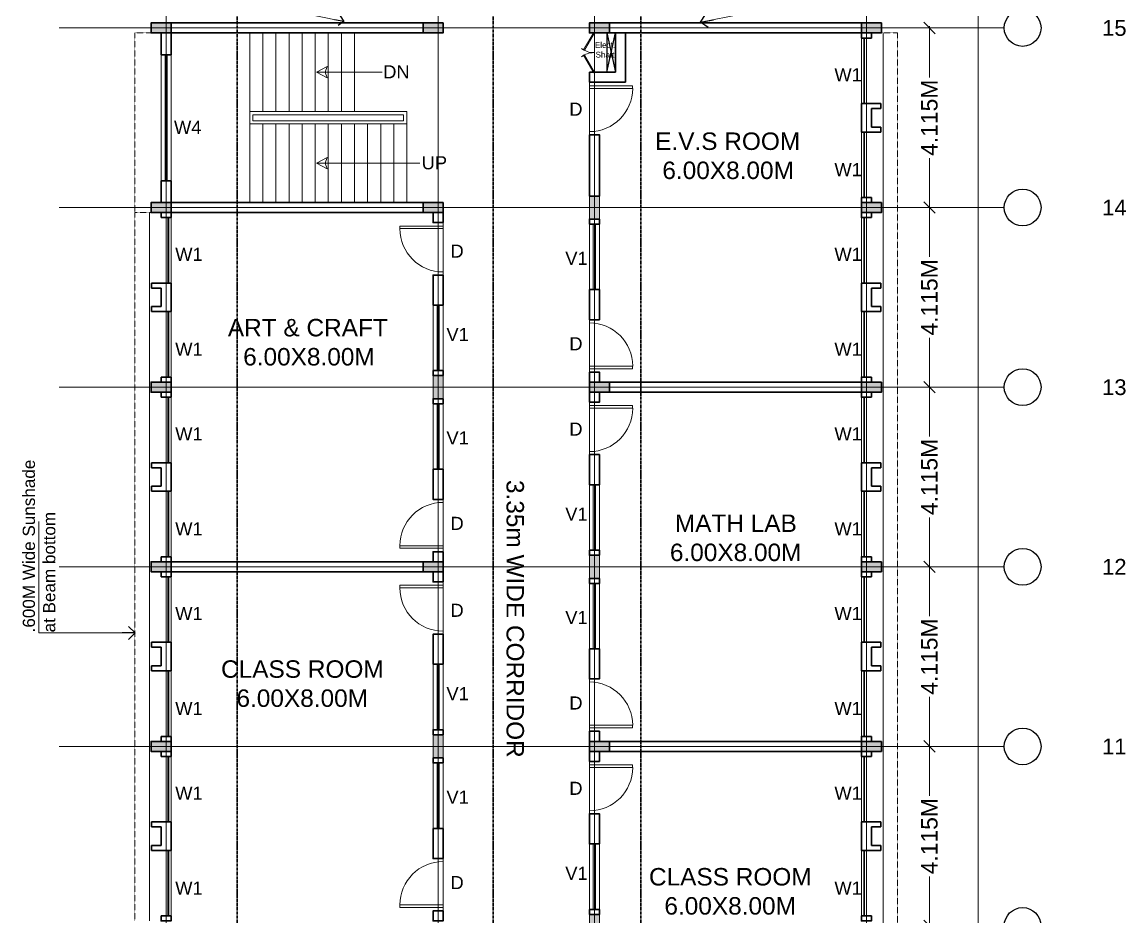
# Model space of a CAD drawing. Header units: metres. Extents: x 1608201 to 1961866, y 406505 to 647036.
# Drawn here: x 1680572 to 1705857, y 543479 to 563981 of the extents above; entities that cross this region are included whole.
import ezdxf

# ---------------------------------------------------------------- set-up
doc = ezdxf.new("R2010")
doc.units = ezdxf.units.M
doc.header["$LTSCALE"] = 1000
doc.header["$PDMODE"] = 35
doc.linetypes.add('CENTER', pattern=[2, 1.25, -0.25, 0.25, -0.25])
doc.linetypes.add('DASHED', pattern=[0.75, 0.5, -0.25])
doc.layers.get('Defpoints').update_dxf_attribs({"lineweight": 18})
for name, color, linetype, lineweight in [('- WALL', 7, 'Continuous', 30), ('Col-Hatch', 9, 'Continuous', 13), ('coloum hatch', 254, 'Continuous', 9), ('Column', 252, 'Continuous', 30), ('dimension', 6, 'Continuous', 13), ('Door', 54, 'Continuous', 13), ('elevation', 1, 'Continuous', 13), ('grid', 21, 'CENTER', 15), ('gride dimen', 3, 'Continuous', 13), ('Hidden', 1, 'DASHED', 18), ('Section Line', 135, 'CENTER', 30), ('Stair', 2, 'Continuous', 15), ('Text-1', 240, 'Continuous', 15), ('Text-Grid', 1, 'Continuous', 25), ('Ventilator', 6, 'Continuous', 18), ('Wall', 7, 'Continuous', 30), ('Window', 150, 'Continuous', 15), ('Window-Wall', 7, 'Continuous', 18)]:
    doc.layers.add(name, color=color, linetype=linetype, lineweight=lineweight)
doc.layers.add('text', color=7, linetype='Continuous')
doc.styles.add('dim-stylus bt', font='arial.ttf')
doc.styles.add('L120', font='simplex.shx', dxfattribs={"height": 1})
doc.dimstyles.new('1      100 (big)', dxfattribs={"dimscale": 75, "dimtxt": 5, "dimasz": 3.5, "dimexe": 1.5, "dimexo": 2, "dimgap": 1, "dimtad": 0, "dimdec": 3, "dimlfac": 0.001, "dimzin": 0, "dimdsep": 46, "dimtxsty": 'dim-stylus bt', "dimblk": 'OBLIQUE', "dimcen": 0, "dimdle": 0.6, "dimclrd": 256, "dimclre": 7, "dimclrt": 256, "dimadec": 0, "dimazin": 0, "dimtfac": 0.7, "dimtdec": 3, "dimtofl": 0, "dimtmove": 1, "dimatfit": 3, "dimldrblk": 'OPEN90', "dimfxl": 0, "dimtolj": 1, "dimtzin": 0, "dimlwd": 15, "dimlwe": 15, "dimarcsym": 0})

# ---------------------------------------------------------------- blocks, each defined once
blk = doc.blocks.new('_Oblique')
at = {"color": 0, "linetype": 'ByBlock', "lineweight": -2}
blk.add_line((-0.5, -0.5), (0.5, 0.5), dxfattribs=at)
blk = doc.blocks.new('*D136')
at = {"layer": 'Defpoints', "color": 0, "ltscale": 50, "transparency": 16777216}
for p in [(1701357, 547386), (1701357, 547386), (1701357, 543271)]:
    blk.add_point(p, dxfattribs=at)
at = {"layer": 'gride dimen', "lineweight": 15, "ltscale": 50, "transparency": 16777216}
for p, q in [((1701357, 547431), (1701357, 546254)), ((1701357, 543226), (1701357, 544403))]:
    blk.add_line(p, q, dxfattribs=at)
at = {"layer": 'gride dimen', "color": 7, "lineweight": 15, "ltscale": 50, "transparency": 16777216}
for p, q in [((1701207, 547386), (1701245, 547386)), ((1701207, 543271), (1701245, 543271))]:
    blk.add_line(p, q, dxfattribs=at)
at = {"layer": 'gride dimen', "lineweight": 15, "ltscale": 50, "transparency": 16777216, "xscale": 262.5, "yscale": 262.5, "zscale": 262.5}
for p, rotation in [((1701357, 547386), 90), ((1701357, 543271), 270)]:
    blk.add_blockref('_Oblique', p, dxfattribs=dict(at, rotation=rotation))
at = {"layer": 'gride dimen', "ltscale": 50, "transparency": 16777216, "insert": (1701357, 545328), "char_height": 375, "attachment_point": 5, "rotation": 90, "style": 'dim-stylus bt'}
blk.add_mtext('\\A1;4.115M', dxfattribs=at)
blk = doc.blocks.new('_Open90')
at = {"color": 0, "linetype": 'ByBlock', "lineweight": -2}
for p, q in [((0, 0), (-1, 0)), ((-0.5, 0.5), (0, 0)), ((0, 0), (-0.5, -0.5))]:
    blk.add_line(p, q, dxfattribs=at)
blk = doc.blocks.new('*D137')
at = {"layer": 'Defpoints', "color": 0, "ltscale": 50, "transparency": 16777216}
for p in [(1701357, 551501), (1701357, 551501), (1701357, 547386)]:
    blk.add_point(p, dxfattribs=at)
at = {"layer": 'gride dimen', "color": 7, "lineweight": 15, "ltscale": 50, "transparency": 16777216}
for p, q in [((1701207, 551501), (1701245, 551501)), ((1701207, 547386), (1701245, 547386))]:
    blk.add_line(p, q, dxfattribs=at)
at = {"layer": 'gride dimen', "lineweight": 15, "ltscale": 50, "transparency": 16777216}
for p, q in [((1701357, 551546), (1701357, 550369)), ((1701357, 547341), (1701357, 548518))]:
    blk.add_line(p, q, dxfattribs=at)
at = {"layer": 'gride dimen', "lineweight": 15, "ltscale": 50, "transparency": 16777216, "xscale": 262.5, "yscale": 262.5, "zscale": 262.5}
for p, rotation in [((1701357, 551501), 90), ((1701357, 547386), 270)]:
    blk.add_blockref('_Oblique', p, dxfattribs=dict(at, rotation=rotation))
at = {"layer": 'gride dimen', "ltscale": 50, "transparency": 16777216, "insert": (1701357, 549443), "char_height": 375, "attachment_point": 5, "rotation": 90, "style": 'dim-stylus bt'}
blk.add_mtext('\\A1;4.115M', dxfattribs=at)
blk = doc.blocks.new('*D138')
at = {"layer": 'Defpoints', "color": 0, "ltscale": 50, "transparency": 16777216}
for p in [(1701357, 555616), (1701357, 555616), (1701357, 551501)]:
    blk.add_point(p, dxfattribs=at)
at = {"layer": 'gride dimen', "color": 7, "lineweight": 15, "ltscale": 50, "transparency": 16777216}
for p, q in [((1701207, 555616), (1701245, 555616)), ((1701207, 551501), (1701245, 551501))]:
    blk.add_line(p, q, dxfattribs=at)
at = {"layer": 'gride dimen', "lineweight": 15, "ltscale": 50, "transparency": 16777216}
for p, q in [((1701357, 555661), (1701357, 554484)), ((1701357, 551456), (1701357, 552633))]:
    blk.add_line(p, q, dxfattribs=at)
at = {"layer": 'gride dimen', "lineweight": 15, "ltscale": 50, "transparency": 16777216, "xscale": 262.5, "yscale": 262.5, "zscale": 262.5}
for p, rotation in [((1701357, 555616), 90), ((1701357, 551501), 270)]:
    blk.add_blockref('_Oblique', p, dxfattribs=dict(at, rotation=rotation))
at = {"layer": 'gride dimen', "ltscale": 50, "transparency": 16777216, "insert": (1701357, 553558), "char_height": 375, "attachment_point": 5, "rotation": 90, "style": 'dim-stylus bt'}
blk.add_mtext('\\A1;4.115M', dxfattribs=at)
blk = doc.blocks.new('*D139')
at = {"layer": 'Defpoints', "color": 0, "ltscale": 50, "transparency": 16777216}
for p in [(1701357, 559731), (1701373, 559731), (1701357, 555616)]:
    blk.add_point(p, dxfattribs=at)
at = {"layer": 'gride dimen', "color": 7, "lineweight": 15, "ltscale": 50, "transparency": 16777216}
for p, q in [((1701223, 559731), (1701245, 559731)), ((1701207, 555616), (1701245, 555616))]:
    blk.add_line(p, q, dxfattribs=at)
at = {"layer": 'gride dimen', "lineweight": 15, "ltscale": 50, "transparency": 16777216}
for p, q in [((1701357, 559776), (1701357, 558599)), ((1701357, 555571), (1701357, 556748))]:
    blk.add_line(p, q, dxfattribs=at)
at = {"layer": 'gride dimen', "lineweight": 15, "ltscale": 50, "transparency": 16777216, "xscale": 262.5, "yscale": 262.5, "zscale": 262.5}
for p, rotation in [((1701357, 559731), 90), ((1701357, 555616), 270)]:
    blk.add_blockref('_Oblique', p, dxfattribs=dict(at, rotation=rotation))
at = {"layer": 'gride dimen', "ltscale": 50, "transparency": 16777216, "insert": (1701357, 557673), "char_height": 375, "attachment_point": 5, "rotation": 90, "style": 'dim-stylus bt'}
blk.add_mtext('\\A1;4.115M', dxfattribs=at)
blk = doc.blocks.new('*D140')
at = {"layer": 'Defpoints', "color": 0, "ltscale": 50, "transparency": 16777216}
for p in [(1701357, 563846), (1701373, 563846), (1701373, 559731)]:
    blk.add_point(p, dxfattribs=at)
at = {"layer": 'gride dimen', "lineweight": 15, "ltscale": 50, "transparency": 16777216}
for p, q in [((1701357, 563891), (1701357, 562714)), ((1701357, 559686), (1701357, 560863))]:
    blk.add_line(p, q, dxfattribs=at)
at = {"layer": 'gride dimen', "color": 7, "lineweight": 15, "ltscale": 50, "transparency": 16777216}
for p, q in [((1701223, 563846), (1701245, 563846)), ((1701223, 559731), (1701245, 559731))]:
    blk.add_line(p, q, dxfattribs=at)
at = {"layer": 'gride dimen', "lineweight": 15, "ltscale": 50, "transparency": 16777216, "xscale": 262.5, "yscale": 262.5, "zscale": 262.5}
for p, rotation in [((1701357, 563846), 90), ((1701357, 559731), 270)]:
    blk.add_blockref('_Oblique', p, dxfattribs=dict(at, rotation=rotation))
at = {"layer": 'gride dimen', "ltscale": 50, "transparency": 16777216, "insert": (1701357, 561788), "char_height": 375, "attachment_point": 5, "rotation": 90, "style": 'dim-stylus bt'}
blk.add_mtext('\\A1;4.115M', dxfattribs=at)
blk = doc.blocks.new('CC')
at = {"layer": 'Col-Hatch', "ltscale": 0.05}
blk.add_hatch(color=256, dxfattribs=at).paths.add_polyline_path([(4078.606, 341.328), (4078.606, 341.098), (4079.066, 341.098), (4079.066, 341.328)])
at = {"layer": 'Column'}
blk.add_lwpolyline([(4078.606, 341.328), (4079.066, 341.328), (4079.066, 341.098), (4078.606, 341.098)], close=True, dxfattribs=at)
blk = doc.blocks.new('*D150')
at = {"layer": 'Defpoints', "color": 0, "ltscale": 50, "transparency": 16777216}
for p in [(1700257, 573721), (1702470, 573721), (1700257, 505851)]:
    blk.add_point(p, dxfattribs=at)
at = {"layer": 'dimension', "lineweight": 15, "ltscale": 50, "transparency": 16777216}
for p, q in [((1702470, 573766), (1702470, 541049)), ((1702470, 505806), (1702470, 538523))]:
    blk.add_line(p, q, dxfattribs=at)
at = {"layer": 'dimension', "color": 7, "lineweight": 15, "ltscale": 50, "transparency": 16777216}
for p, q in [((1700407, 573721), (1702583, 573721)), ((1700407, 505851), (1702583, 505851))]:
    blk.add_line(p, q, dxfattribs=at)
at = {"layer": 'dimension', "lineweight": 15, "ltscale": 50, "transparency": 16777216, "xscale": 300, "yscale": 300, "zscale": 300}
for p, rotation in [((1702470, 573721), 90), ((1702470, 505851), 270)]:
    blk.add_blockref('_Oblique', p, dxfattribs=dict(at, rotation=rotation))
at = {"layer": 'dimension', "ltscale": 50, "transparency": 16777216, "insert": (1702470, 539786), "char_height": 450, "attachment_point": 5, "rotation": 90, "style": 'dim-stylus bt'}
blk.add_mtext('\\A1;67.870M', dxfattribs=at)
blk = doc.blocks.new('DFG')
at = {"layer": 'Col-Hatch', "ltscale": 0.05}
blk.add_hatch(color=256, dxfattribs=at).paths.add_polyline_path([(3557.561, -332.074), (3557.561, -332.304), (3557.031, -332.304), (3557.031, -332.074)])
blk.add_lwpolyline([(3557.561, -332.074), (3557.561, -332.304), (3557.031, -332.304), (3557.031, -332.074), (3557.561, -332.074)], dxfattribs=at)
blk = doc.blocks.new('D1')
at = {"layer": 'Door', "ltscale": 0.05}
blk.add_line((1615726, 654826), (1615726, 656026), dxfattribs=at)
blk.add_lwpolyline([(1615726, 654904), (1614735, 654904), (1614735, 654964), (1615726, 654964), (1615726, 654904)], dxfattribs=at)
blk.add_arc((1615726, 654964), 992, 90, 180, dxfattribs=at)
blk = doc.blocks.new('Door - Left Hung 36 in.')
blk.add_lwpolyline([(0.8, -1.3), (0, 0), (31.2, 18), (31.9, 16.7)], close=True)
blk.add_arc((0, 0), 36, 0, 37.3101)

msp = doc.modelspace()

# ---------------------------------------------------------------- linework, layer by layer
at = {"layer": '- WALL'}
for p, q in [((1683987.1068, 563960.9927), (1689987.1067, 563960.9927)), ((1697682.1066, 563960.9927), (1693797.1066, 563960.9927)), ((1699797.1065, 563960.9927), (1697682.1066, 563960.9927)), ((1683987.1068, 563730.9927), (1689987.1067, 563730.9927)), ((1699797.1065, 563730.9927), (1693797.1066, 563730.9927)), ((1694167.1066, 563730.9927), (1694167.1066, 562830.9927)), ((1694397.1066, 563730.9927), (1694397.1066, 562600.9927)), ((1694167.1066, 562830.9927), (1693567.1065, 562830.9927)), ((1693567.1065, 562830.9927), (1693567.1065, 562600.9927)), ((1694397.1066, 562600.9927), (1693567.1065, 562600.9927)), ((1699797.1065, 562115.9927), (1699797.1065, 561460.9927)), ((1699797.1065, 562115.9927), (1700247.1065, 562115.9927)), ((1700247.1065, 562115.9927), (1700247.1065, 562000.9927)), ((1700027.1065, 562000.9927), (1700027.1065, 561575.9927)), ((1700027.1065, 562000.9927), (1700247.1065, 562000.9927)), ((1700247.1065, 561460.9927), (1699797.1065, 561460.9927)), ((1700247.1065, 561575.9927), (1700027.1065, 561575.9927)), ((1700247.1065, 561575.9927), (1700247.1065, 561460.9927)), ((1683987.1068, 559845.9928), (1689987.1067, 559845.9928)), ((1683987.1068, 559845.9928), (1689987.1067, 559845.9928)), ((1699797.1065, 559845.9928), (1699797.1065, 559960.9928)), ((1700027.1065, 559960.9928), (1700027.1065, 559845.9928)), ((1683987.1068, 559615.9928), (1689987.1067, 559615.9928)), ((1683987.1068, 559615.9928), (1689987.1067, 559615.9928)), ((1699797.1065, 559615.9928), (1699797.1065, 559500.9928)), ((1700027.1065, 559500.9928), (1700027.1065, 559615.9928)), ((1683537.1068, 558000.9928), (1683537.1068, 557885.9928)), ((1683987.1068, 558000.9928), (1683537.1068, 558000.9928)), ((1683757.1068, 557885.9928), (1683537.1068, 557885.9928)), ((1683757.1068, 557885.9928), (1683757.1068, 557460.9928)), ((1683987.1068, 558000.9928), (1683987.1068, 557345.9928)), ((1699797.1065, 557345.9928), (1699797.1065, 558000.9928)), ((1700247.1065, 558000.9928), (1699797.1065, 558000.9928)), ((1700027.1065, 557460.9928), (1700027.1065, 557885.9928)), ((1700247.1065, 557885.9928), (1700027.1065, 557885.9928)), ((1700247.1065, 557885.9928), (1700247.1065, 558000.9928)), ((1683537.1068, 557460.9928), (1683537.1068, 557345.9928)), ((1683537.1068, 557460.9928), (1683757.1068, 557460.9928)), ((1683537.1068, 557345.9928), (1683987.1068, 557345.9928)), ((1699797.1065, 557345.9928), (1700247.1065, 557345.9928)), ((1700027.1065, 557460.9928), (1700247.1065, 557460.9928)), ((1700247.1065, 557345.9928), (1700247.1065, 557460.9928)), ((1683537.1068, 553770.9929), (1683537.1068, 553885.9929)), ((1683537.1068, 553885.9929), (1683987.1068, 553885.9929)), ((1683537.1068, 553770.9929), (1683757.1068, 553770.9929)), ((1683757.1068, 553345.9929), (1683757.1068, 553770.9929)), ((1683987.1068, 553230.9929), (1683987.1068, 553885.9929)), ((1699797.1065, 553230.9929), (1699797.1065, 553885.9929)), ((1700247.1065, 553885.9929), (1699797.1065, 553885.9929)), ((1700027.1065, 553345.9929), (1700027.1065, 553770.9929)), ((1700247.1065, 553770.9929), (1700027.1065, 553770.9929)), ((1700247.1065, 553770.9929), (1700247.1065, 553885.9929)), ((1683537.1068, 553230.9929), (1683537.1068, 553345.9929)), ((1683757.1068, 553345.9929), (1683537.1068, 553345.9929)), ((1700027.1065, 553345.9929), (1700247.1065, 553345.9929)), ((1700247.1065, 553230.9929), (1700247.1065, 553345.9929)), ((1683987.1068, 553230.9929), (1683537.1068, 553230.9929)), ((1699797.1065, 553230.9929), (1700247.1065, 553230.9929)), ((1683987.1068, 551615.9929), (1689987.1067, 551615.9929)), ((1683987.1068, 551385.9929), (1689987.1067, 551385.9929)), ((1699797.1065, 551385.9929), (1699797.1065, 551270.9929)), ((1700027.1065, 551270.9929), (1700027.1065, 551385.9929)), ((1683537.1068, 549770.993), (1683537.1068, 549655.993)), ((1683987.1068, 549770.993), (1683537.1068, 549770.993)), ((1683987.1068, 549770.993), (1683987.1068, 549115.993)), ((1699797.1065, 549115.993), (1699797.1065, 549770.993)), ((1700247.1065, 549770.993), (1699797.1065, 549770.993)), ((1700247.1065, 549655.993), (1700247.1065, 549770.993)), ((1683757.1068, 549655.993), (1683537.1068, 549655.993)), ((1683757.1068, 549655.993), (1683757.1068, 549230.993)), ((1700027.1065, 549230.993), (1700027.1065, 549655.993)), ((1700247.1065, 549655.993), (1700027.1065, 549655.993)), ((1683537.1068, 549230.993), (1683537.1068, 549115.993)), ((1683537.1068, 549230.993), (1683757.1068, 549230.993)), ((1700027.1065, 549230.993), (1700247.1065, 549230.993)), ((1700247.1065, 549115.993), (1700247.1065, 549230.993)), ((1683537.1068, 549115.993), (1683987.1068, 549115.993)), ((1699797.1065, 549115.993), (1700247.1065, 549115.993)), ((1683537.1068, 545540.993), (1683537.1068, 545655.993)), ((1683537.1068, 545655.993), (1683987.1068, 545655.993)), ((1683537.1068, 545540.993), (1683757.1068, 545540.993)), ((1683757.1068, 545115.993), (1683757.1068, 545540.993)), ((1683987.1068, 545000.993), (1683987.1068, 545655.993)), ((1699797.1065, 545000.993), (1699797.1065, 545655.993)), ((1700247.1065, 545655.993), (1699797.1065, 545655.993)), ((1700027.1065, 545115.993), (1700027.1065, 545540.993)), ((1700247.1065, 545540.993), (1700027.1065, 545540.993)), ((1700247.1065, 545540.993), (1700247.1065, 545655.993)), ((1683537.1068, 545000.993), (1683537.1068, 545115.993)), ((1683757.1068, 545115.993), (1683537.1068, 545115.993)), ((1683987.1068, 545000.993), (1683537.1068, 545000.993)), ((1699797.1065, 545000.993), (1700247.1065, 545000.993)), ((1700027.1065, 545115.993), (1700247.1065, 545115.993)), ((1700247.1065, 545000.993), (1700247.1065, 545115.993))]:
    msp.add_line(p, q, dxfattribs=at)
at = {"layer": '- WALL', "ltscale": 0.05}
for p, q in [((1699797.1065, 555730.9928), (1693797.1066, 555730.9928)), ((1699797.1065, 555500.9928), (1693797.1066, 555500.9928)), ((1699797.1065, 547500.993), (1693797.1066, 547500.993)), ((1699797.1065, 547270.993), (1693797.1066, 547270.993))]:
    msp.add_line(p, q, dxfattribs=at)
at = {"layer": '- WALL'}
for points in [[(1683757.1068, 563233.4926), (1683987.1068, 563233.4926), (1683987.1068, 563730.9927), (1683757.1068, 563730.9927)], [(1700027.1065, 563615.9927), (1699797.1065, 563615.9927), (1699797.1065, 563730.9927), (1700027.1065, 563730.9927)], [(1693567.1065, 561400.9926), (1693797.1067, 561400.9926), (1693797.1066, 559995.9928), (1693567.1065, 559995.9928)], [(1683757.1068, 560343.4926), (1683987.1068, 560343.4926), (1683987.1068, 559845.9925), (1683757.1068, 559845.9925)], [(1700027.1065, 559960.9928), (1699797.1065, 559960.9928), (1699797.1065, 559845.9928), (1700027.1065, 559845.9928)], [(1683757.1068, 559500.9928), (1683987.1068, 559500.9928), (1683987.1068, 559615.9928), (1683757.1068, 559615.9928)], [(1690217.1068, 559385.993), (1689987.1068, 559385.993), (1689987.1068, 559615.993), (1690217.1068, 559615.993)], [(1700027.1065, 559500.9928), (1699797.1065, 559500.9928), (1699797.1065, 559615.9928), (1700027.1065, 559615.9928)], [(1693567.1065, 559350.9927), (1693797.1066, 559350.9927), (1693797.1066, 559465.9928), (1693567.1065, 559465.9928)], [(1689987.1068, 557495.9931), (1690217.1068, 557495.9931), (1690217.1068, 558185.9929), (1689987.1068, 558185.9929)], [(1693797.1066, 557850.9927), (1693567.1066, 557850.9927), (1693567.1066, 557160.9926), (1693797.1066, 557160.9926)], [(1683757.1068, 555845.9928), (1683987.1068, 555845.9928), (1683987.1068, 555730.9928), (1683757.1068, 555730.9928)], [(1690217.1069, 555995.993), (1689987.1067, 555995.993), (1689987.1067, 555880.9929), (1690217.1069, 555880.9929)], [(1693567.1065, 555960.9927), (1693797.1065, 555960.9927), (1693797.1065, 555730.9927), (1693567.1065, 555730.9927)], [(1700027.1065, 555845.9928), (1699797.1065, 555845.9928), (1699797.1065, 555730.9928), (1700027.1065, 555730.9928)], [(1683757.1068, 555385.9929), (1683987.1068, 555385.9929), (1683987.1068, 555500.9928), (1683757.1068, 555500.9928)], [(1690217.1069, 555235.9927), (1689987.1067, 555235.9927), (1689987.1067, 555350.9928), (1690217.1069, 555350.9928)], [(1693567.1065, 555270.993), (1693797.1065, 555270.993), (1693797.1065, 555500.993), (1693567.1065, 555500.993)], [(1700027.1065, 555385.9928), (1699797.1065, 555385.9928), (1699797.1065, 555500.9928), (1700027.1065, 555500.9928)], [(1693797.1066, 553380.993), (1693567.1066, 553380.993), (1693567.1066, 554070.9931), (1693797.1066, 554070.9931)], [(1689987.1067, 553735.9927), (1690217.1067, 553735.9927), (1690217.1067, 553045.9927), (1689987.1067, 553045.9927)], [(1683757.1068, 551730.9929), (1683987.1068, 551730.9929), (1683987.1068, 551615.9929), (1683757.1068, 551615.9929)], [(1690217.1068, 551845.9927), (1689987.1068, 551845.9927), (1689987.1068, 551615.9927), (1690217.1068, 551615.9927)], [(1693567.1065, 551880.993), (1693797.1066, 551880.993), (1693797.1066, 551765.9929), (1693567.1065, 551765.9929)], [(1700027.1065, 551730.9929), (1699797.1065, 551730.9929), (1699797.1065, 551615.9929), (1700027.1065, 551615.9929)], [(1683757.1068, 551270.9929), (1683987.1068, 551270.9929), (1683987.1068, 551385.9929), (1683757.1068, 551385.9929)], [(1690217.1068, 551155.9931), (1689987.1068, 551155.9931), (1689987.1068, 551385.9931), (1690217.1068, 551385.9931)], [(1693567.1065, 551120.9928), (1693797.1066, 551120.9928), (1693797.1066, 551235.9929), (1693567.1065, 551235.9929)], [(1700027.1065, 551270.9929), (1699797.1065, 551270.9929), (1699797.1065, 551385.9929), (1700027.1065, 551385.9929)], [(1689987.1068, 549265.9932), (1690217.1068, 549265.9932), (1690217.1068, 549955.993), (1689987.1068, 549955.993)], [(1693797.1066, 549620.9928), (1693567.1066, 549620.9928), (1693567.1066, 548930.9928), (1693797.1066, 548930.9928)], [(1690217.1069, 547765.9931), (1689987.1067, 547765.9931), (1689987.1067, 547650.993), (1690217.1069, 547650.993)], [(1693567.1065, 547730.9928), (1693797.1065, 547730.9928), (1693797.1065, 547500.9928), (1693567.1065, 547500.9928)], [(1683757.1068, 547615.993), (1683987.1068, 547615.993), (1683987.1068, 547500.993), (1683757.1068, 547500.993)], [(1700027.1065, 547615.993), (1699797.1065, 547615.993), (1699797.1065, 547500.993), (1700027.1065, 547500.993)], [(1683757.1068, 547155.993), (1683987.1068, 547155.993), (1683987.1068, 547270.993), (1683757.1068, 547270.993)], [(1683757.1068, 547155.993), (1683987.1068, 547155.993), (1683987.1068, 547270.993), (1683757.1068, 547270.993)], [(1693567.1065, 547040.9932), (1693797.1065, 547040.9932), (1693797.1065, 547270.9932), (1693567.1065, 547270.9932)], [(1700027.1065, 547155.993), (1699797.1065, 547155.993), (1699797.1065, 547270.993), (1700027.1065, 547270.993)], [(1690217.1069, 547005.9929), (1689987.1067, 547005.9929), (1689987.1067, 547120.993), (1690217.1069, 547120.993)], [(1693797.1066, 545150.9932), (1693567.1066, 545150.9932), (1693567.1066, 545840.9933), (1693797.1066, 545840.9933)], [(1689987.1067, 545505.9929), (1690217.1067, 545505.9929), (1690217.1067, 544815.9928), (1689987.1067, 544815.9928)], [(1693567.1065, 543650.9932), (1693797.1066, 543650.9932), (1693797.1066, 543535.9931), (1693567.1065, 543535.9931)], [(1683757.1068, 543500.9931), (1683987.1068, 543500.9931), (1683987.1068, 543385.9931), (1683757.1068, 543385.9931)], [(1690217.1068, 543615.9929), (1689987.1068, 543615.9929), (1689987.1068, 543385.9929), (1690217.1068, 543385.9929)], [(1700027.1065, 543500.9931), (1699797.1065, 543500.9931), (1699797.1065, 543385.9931), (1700027.1065, 543385.9931)]]:
    msp.add_lwpolyline(points, close=True, dxfattribs=at)
at = {"ltscale": 50}
for p, q in [((1693967.1066, 563730.9927), (1693967.1066, 562830.9927)), ((1693967.1066, 562830.9927), (1694167.1066, 563730.9927)), ((1693967.1066, 563730.9927), (1694167.1066, 562830.9927))]:
    msp.add_line(p, q, dxfattribs=at)
at = {"layer": 'Door'}
msp.add_line((1693682.1065, 563730.9808), (1693682.1065, 562830.9887), dxfattribs=at)
at = {"layer": 'elevation'}
for p, q in [((1687318.5153, 562830.9926), (1687559.6724, 562961.9358)), ((1687559.6724, 562961.9358), (1687513.7308, 562830.9926)), ((1687318.5153, 562830.9926), (1688819.4679, 562830.9926)), ((1687318.5153, 562830.9926), (1687559.6724, 562700.0494)), ((1687559.6724, 562700.0494), (1687513.7308, 562830.9926)), ((1687318.5153, 560745.9925), (1687559.6724, 560876.9357)), ((1687559.6724, 560876.9357), (1687513.7308, 560745.9925)), ((1687318.5153, 560745.9925), (1689684.4637, 560745.9925)), ((1687318.5153, 560745.9925), (1687559.6724, 560615.0493)), ((1687559.6724, 560615.0493), (1687513.7308, 560745.9925))]:
    msp.add_line(p, q, dxfattribs=at)
at = {"layer": 'grid', "ltscale": 0.01}
for p, q in [((1683872.1068, 505697.7037), (1683872.1068, 576580.0684)), ((1690102.1067, 505742.5033), (1690102.1067, 576580.0684)), ((1693682.1066, 505737.7037), (1693682.1066, 576580.0684)), ((1699912.1065, 505467.7037), (1699912.1065, 576580.0684)), ((1681424.0607, 563845.9927), (1703070.7295, 563845.9927)), ((1681424.0607, 559730.9928), (1703070.7295, 559730.9928)), ((1681424.0607, 555615.9929), (1703070.7295, 555615.9929)), ((1681424.0607, 551500.9929), (1703070.7295, 551500.9929)), ((1681424.0607, 547385.993), (1703070.7295, 547385.993))]:
    msp.add_line(p, q, dxfattribs=at)
at = {"layer": 'Hidden', "color": 1, "ltscale": 0.005}
for p, q in [((1700027.1065, 563730.9927), (1700627.1065, 563730.9927)), ((1700627.1065, 563730.9927), (1700627.1065, 506080.9938)), ((1683157.1068, 543385.9931), (1683157.1068, 559615.9928))]:
    msp.add_line(p, q, dxfattribs=at)
msp.add_lwpolyline([(1683739.5313, 563730.9927), (1683157.1068, 563730.9927), (1683157.1068, 559615.9928), (1683527.1068, 559615.9928)], dxfattribs=at)
at = {"layer": 'Section Line', "ltscale": 0.05}
for p, q in [((1685497.8043, 503841.6133), (1685497.8043, 578122.03)), ((1691363.1067, 503841.6133), (1691363.1067, 578122.03)), ((1694746.658, 503841.6133), (1694746.658, 578122.03))]:
    msp.add_line(p, q, dxfattribs=at)
at = {"layer": 'Stair'}
for p, q in [((1685786.6825, 563730.9927), (1685786.6825, 559845.9925)), ((1686086.6825, 563730.9927), (1686086.6825, 561930.9926)), ((1686386.6825, 563730.9927), (1686386.6825, 561930.9926)), ((1686686.6825, 563730.9927), (1686686.6825, 561930.9926)), ((1686986.6826, 563730.9927), (1686986.6826, 561930.9926)), ((1687286.6826, 563730.9927), (1687286.6826, 561930.9926)), ((1687586.6826, 563730.9927), (1687586.6826, 561930.9926)), ((1687886.6826, 563730.9927), (1687886.6826, 561930.9926)), ((1688186.6826, 563730.9927), (1688186.6826, 561930.9926)), ((1685786.6825, 561930.9926), (1689386.6827, 561930.9926)), ((1685861.6825, 561855.9926), (1689311.6827, 561855.9926)), ((1685861.6825, 561855.9926), (1685861.6825, 561720.9926)), ((1689311.6827, 561720.9926), (1689311.6827, 561855.9926)), ((1689386.6827, 561645.9926), (1689386.6827, 561930.9926)), ((1685786.6825, 561645.9926), (1689386.6827, 561645.9926)), ((1685861.6825, 561720.9926), (1689311.6827, 561720.9926)), ((1686086.6825, 561645.9926), (1686086.6825, 559845.9925)), ((1686386.6825, 561645.9926), (1686386.6825, 559845.9925)), ((1686686.6825, 561645.9926), (1686686.6825, 559845.9925)), ((1686986.6826, 561645.9926), (1686986.6826, 559845.9925)), ((1687286.6826, 561645.9926), (1687286.6826, 559845.9925)), ((1687586.6826, 561645.9926), (1687586.6826, 559845.9925)), ((1687886.6826, 561645.9926), (1687886.6826, 559845.9925)), ((1688186.6826, 561645.9926), (1688186.6826, 559845.9925)), ((1688486.6827, 561645.9926), (1688486.6827, 559845.9925)), ((1688786.6827, 561645.9926), (1688786.6827, 559845.9925)), ((1689086.6827, 561645.9926), (1689086.6827, 559845.9925)), ((1689386.6827, 561645.9926), (1689386.6827, 559845.9925))]:
    msp.add_line(p, q, dxfattribs=at)
at = {"layer": 'Text-Grid'}
for centre in [(1703491.7413, 563845.9927), (1703491.7413, 559730.9928), (1703491.7413, 555615.9929), (1703491.7413, 551500.9929), (1703491.7413, 547385.993), (1703491.7413, 543270.9931)]:
    msp.add_circle(centre, 421.0118, dxfattribs=at)
at = {"layer": 'Ventilator'}
for p, q in [((1693657.1065, 559350.9927), (1693657.1065, 557850.9926)), ((1693707.1065, 559350.9927), (1693707.1065, 557850.9926)), ((1690077.1068, 555995.993), (1690077.1068, 557495.9931)), ((1690127.1069, 555995.993), (1690127.1069, 557495.9931)), ((1690077.1068, 555235.9927), (1690077.1068, 553735.9926)), ((1690127.1069, 555235.9927), (1690127.1069, 553735.9926)), ((1693657.1065, 551880.993), (1693657.1065, 553380.9931)), ((1693707.1065, 551880.993), (1693707.1065, 553380.9931)), ((1693657.1065, 551120.9928), (1693657.1065, 549620.9927)), ((1693707.1065, 551120.9928), (1693707.1065, 549620.9927)), ((1690077.1068, 547765.9931), (1690077.1068, 549265.9932)), ((1690127.1068, 547765.9931), (1690127.1068, 549265.9932)), ((1690077.1068, 547005.9929), (1690077.1068, 545505.9928)), ((1690127.1068, 547005.9929), (1690127.1068, 545505.9928)), ((1693657.1065, 543650.9932), (1693657.1065, 545150.9933)), ((1693707.1065, 543650.9932), (1693707.1065, 545150.9933))]:
    msp.add_line(p, q, dxfattribs=at)
at = {"layer": 'Wall'}
for p, q in [((1693797.1065, 557850.9926), (1693567.1065, 557850.9926)), ((1689987.1068, 553735.9926), (1690217.1069, 553735.9926)), ((1693797.1065, 553380.9931), (1693567.1065, 553380.9931)), ((1693797.1065, 549620.9927), (1693567.1065, 549620.9927)), ((1689987.1068, 545505.9928), (1690217.1069, 545505.9928)), ((1693797.1065, 545150.9933), (1693567.1065, 545150.9933))]:
    msp.add_line(p, q, dxfattribs=at)
at = {"layer": 'Window', "ltscale": 0.05}
for p, q in [((1699850.1444, 563615.9927), (1699850.1444, 562115.9927)), ((1699872.6916, 563615.9927), (1699872.6916, 562115.9927)), ((1683847.1068, 563233.4926), (1683847.1068, 560343.4926)), ((1683897.1068, 560343.4926), (1683897.1068, 563233.4926)), ((1699850.1444, 559960.9928), (1699850.1444, 561460.9927)), ((1699872.6916, 559960.9928), (1699872.6916, 561460.9927)), ((1683911.5217, 559500.9928), (1683911.5217, 558000.9928)), ((1683934.069, 559500.9928), (1683934.069, 558000.9928)), ((1699850.1444, 559500.9928), (1699850.1444, 558000.9928)), ((1699872.6916, 559500.9928), (1699872.6916, 558000.9928)), ((1683911.5217, 555845.9928), (1683911.5217, 557345.9928)), ((1683934.069, 555845.9928), (1683934.069, 557345.9928)), ((1699850.1444, 555845.9928), (1699850.1444, 557345.9928)), ((1699872.6916, 555845.9928), (1699872.6916, 557345.9928)), ((1683911.5217, 555385.9929), (1683911.5217, 553885.9929)), ((1683934.069, 555385.9929), (1683934.069, 553885.9929)), ((1699850.1444, 555385.9928), (1699850.1444, 553885.9929)), ((1699872.6916, 555385.9928), (1699872.6916, 553885.9929)), ((1683911.5217, 551730.9929), (1683911.5217, 553230.9929)), ((1683934.069, 551730.9929), (1683934.069, 553230.9929)), ((1699850.1444, 551730.9929), (1699850.1444, 553230.9929)), ((1699872.6916, 551730.9929), (1699872.6916, 553230.9929)), ((1683911.5217, 551270.9929), (1683911.5217, 549770.993)), ((1683934.069, 551270.9929), (1683934.069, 549770.993)), ((1699850.1444, 551270.9929), (1699850.1444, 549770.993)), ((1699872.6916, 551270.9929), (1699872.6916, 549770.993)), ((1683911.5217, 547615.993), (1683911.5217, 549115.993)), ((1683934.069, 547615.993), (1683934.069, 549115.993)), ((1699850.1444, 547615.993), (1699850.1444, 549115.993)), ((1699872.6916, 547615.993), (1699872.6916, 549115.993)), ((1683911.5217, 547155.993), (1683911.5217, 545655.993)), ((1683934.069, 547155.993), (1683934.069, 545655.993)), ((1699850.1444, 547155.993), (1699850.1444, 545655.993)), ((1699872.6916, 547155.993), (1699872.6916, 545655.993)), ((1683911.5217, 543500.9931), (1683911.5217, 545000.993)), ((1683934.069, 543500.9931), (1683934.069, 545000.993)), ((1699850.1444, 543500.9931), (1699850.1444, 545000.993)), ((1699872.6916, 543500.9931), (1699872.6916, 545000.993))]:
    msp.add_line(p, q, dxfattribs=at)
at = {"layer": 'Window-Wall'}
for p, q in [((1699797.1065, 563615.9927), (1699797.1065, 562115.9927)), ((1699912.1065, 563615.9927), (1699912.1065, 562115.9927)), ((1700297.1065, 506080.9938), (1700297.1065, 563730.9927)), ((1683757.1068, 563233.4926), (1683757.1068, 560343.4926)), ((1683987.1068, 560343.4926), (1683987.1068, 563233.4926)), ((1699797.1065, 559960.9928), (1699797.1065, 561460.9927)), ((1699912.1065, 559960.9928), (1699912.1065, 561460.9927)), ((1683487.1068, 543385.9931), (1683487.1068, 559615.9928)), ((1683527.1068, 559615.9928), (1683487.1068, 559615.9928)), ((1683872.1068, 559500.9928), (1683872.1068, 558000.9928)), ((1683987.1068, 559500.9928), (1683987.1068, 558000.9928)), ((1693567.1065, 559350.9927), (1693567.1065, 557850.9926)), ((1693797.1065, 557850.9926), (1693797.1065, 559350.9927)), ((1699797.1065, 559500.9928), (1699797.1065, 558000.9928)), ((1699912.1065, 559500.9928), (1699912.1065, 558000.9928)), ((1683872.1068, 555845.9928), (1683872.1068, 557345.9928)), ((1683987.1068, 555845.9928), (1683987.1068, 557345.9928)), ((1689987.1068, 557495.9931), (1689987.1068, 555995.993)), ((1690217.1069, 555995.993), (1690217.1069, 557495.9931)), ((1699797.1065, 555845.9928), (1699797.1065, 557345.9928)), ((1699912.1065, 555845.9928), (1699912.1065, 557345.9928)), ((1683872.1068, 555385.9929), (1683872.1068, 553885.9929)), ((1683987.1068, 555385.9929), (1683987.1068, 553885.9929)), ((1699797.1065, 555385.9928), (1699797.1065, 553885.9929)), ((1699912.1065, 555385.9928), (1699912.1065, 553885.9929)), ((1689987.1068, 553735.9926), (1689987.1068, 555235.9927)), ((1690217.1069, 555235.9927), (1690217.1069, 553735.9926)), ((1693567.1065, 551880.993), (1693567.1065, 553380.9931)), ((1693797.1065, 553380.9931), (1693797.1065, 551880.993)), ((1683872.1068, 551730.9929), (1683872.1068, 553230.9929)), ((1683987.1068, 551730.9929), (1683987.1068, 553230.9929)), ((1699797.1065, 551730.9929), (1699797.1065, 553230.9929)), ((1699912.1065, 551730.9929), (1699912.1065, 553230.9929)), ((1683872.1068, 551270.9929), (1683872.1068, 549770.993)), ((1683987.1068, 551270.9929), (1683987.1068, 549770.993)), ((1699797.1065, 551270.9929), (1699797.1065, 549770.993)), ((1699912.1065, 551270.9929), (1699912.1065, 549770.993)), ((1693567.1065, 551120.9928), (1693567.1065, 549620.9927)), ((1693797.1065, 549620.9927), (1693797.1065, 551120.9928)), ((1689987.1068, 549265.9932), (1689987.1068, 547765.9931)), ((1690217.1069, 547765.9931), (1690217.1069, 549265.9932)), ((1683872.1068, 547615.993), (1683872.1068, 549115.993)), ((1683987.1068, 547615.993), (1683987.1068, 549115.993)), ((1699797.1065, 547615.993), (1699797.1065, 549115.993)), ((1699912.1065, 547615.993), (1699912.1065, 549115.993)), ((1683872.1068, 547155.993), (1683872.1068, 545655.993)), ((1683987.1068, 547155.993), (1683987.1068, 545655.993)), ((1689987.1068, 545505.9928), (1689987.1068, 547005.9929)), ((1690217.1069, 547005.9929), (1690217.1069, 545505.9928)), ((1699797.1065, 547155.993), (1699797.1065, 545655.993)), ((1699912.1065, 547155.993), (1699912.1065, 545655.993)), ((1683872.1068, 543500.9931), (1683872.1068, 545000.993)), ((1683987.1068, 543500.9931), (1683987.1068, 545000.993)), ((1693567.1065, 543650.9932), (1693567.1065, 545150.9933)), ((1693797.1065, 545150.9933), (1693797.1065, 543650.9932)), ((1699797.1065, 543500.9931), (1699797.1065, 545000.993)), ((1699912.1065, 543500.9931), (1699912.1065, 545000.993))]:
    msp.add_line(p, q, dxfattribs=at)

# ---------------------------------------------------------------- block references
at = {"layer": 'coloum hatch', "ltscale": 0.05, "xscale": -999.9999814325156, "yscale": 999.9999814325156, "zscale": 999.9999814325156}
for p in [(5762593.0509, 222632.8902), (5768823.0508, 222632.8902), (5772633.0508, 222632.8902), (5778863.0506, 222632.8902), (5762593.0509, 218517.8903), (5768823.0508, 218517.8903), (5778863.0506, 218517.8903), (5762593.0509, 214402.8903), (5772633.0508, 214402.8903), (5778863.0506, 214402.8903), (5762593.0509, 210287.8904), (5768823.0508, 210287.8904), (5778863.0506, 210287.8904), (5762593.0509, 206172.8905), (5772633.0508, 206172.8905), (5778863.0506, 206172.8905)]:
    msp.add_blockref('CC', p, dxfattribs=at)
at = {"layer": 'coloum hatch', "xscale": -999.9999814325156, "yscale": 999.9999814325156, "zscale": 999.9999814325156, "rotation": 90}
for p in [(1361493.2282, 4117027.1253), (1357913.2283, 4112912.1253), (1361493.2282, 4108797.1254), (1357913.2283, 4104682.1255), (1361493.2282, 4100567.1256)]:
    msp.add_blockref('DFG', p, dxfattribs=at)
at = {"layer": 'Door', "yscale": 12.76584453242478, "zscale": 12.76584453242478}
for p, xscale, rotation in [((1693665.5163, 563740.5551), -12.76584453242478, 90), ((1693665.5163, 563740.5551), -12.76584453242478, 90), ((1693665.5163, 562821.4143), 12.76584453242478, 90.00000000000001), ((1693665.5163, 562821.4143), 12.76584453242478, 90.00000000000001)]:
    msp.add_blockref('Door - Left Hung 36 in.', p, dxfattribs=dict(at, xscale=xscale, rotation=rotation))
at = {"layer": 'Door', "ltscale": 0.05, "rotation": 180}
for p in [(3309293.2152, 1217426.8218), (3309293.2152, 1210096.8222), (3309293.2152, 1201866.8223)]:
    msp.add_blockref('D1', p, dxfattribs=at)
at = {"layer": 'Door', "ltscale": 0.05, "xscale": -1, "rotation": 180}
for p in [(74490.9981, 1214211.8221), (74490.9981, 1205981.8223)]:
    msp.add_blockref('D1', p, dxfattribs=at)
at = {"layer": 'Door', "ltscale": 0.05, "xscale": -1}
for p in [(3309293.2152, -98864.8365), (3309293.2152, -107094.8363)]:
    msp.add_blockref('D1', p, dxfattribs=at)
at = {"layer": 'Door', "ltscale": 0.05}
for p in [(74490.9981, -102979.8364), (74490.9981, -111209.8362)]:
    msp.add_blockref('D1', p, dxfattribs=at)

# ---------------------------------------------------------------- texts
at = {"layer": 'text', "attachment_point": 1, "style": 'L120'}
for s, insert, char_height, width, rotation in [('{\\fArial|b0|i0|c0|p34;     E.V.S ROOM\\P\\pi941;6.00X8.00M}', (1694297.6189, 561451.3254), 399.999993, 4832.063954, 0.00000001), ('\\pi589.97;{\\fArial|b0|i0|c0|p34;ART & CRAFT\\P\\pi941;6.00X8.00M}', (1684696.0917, 557180.1584), 399.999993, 4832.063954, 0.00000001), ('{\\fArial|b0|i0|c0|p34;.600M Wide Sunshade\\Pat Beam bottom}', (1680586.9635, 549997.6454), 280, 6841.769914, 90.00000001), ('\\pi2526.7;{\\fArial|b0|i0|c0|p34;3.35m WIDE CORRIDOR}', (1692068.9708, 556016.7806), 399.999993, 11387.707906, 270.00000001), ('\\pi1054.4;{\\fArial|b0|i0|c0|p34;MATH LAB\\P\\pi941;6.00X8.00M}', (1694470.238, 552698.3768), 399.999993, 4832.063954, 0.00000001), ('\\pi588.06;{\\fArial|b0|i0|c0|p34;CLASS ROOM\\P\\pi941;6.00X8.00M}', (1684541.9609, 549357.6582), 399.999993, 4832.063954, 0.00000001), ('\\pi588.06;{\\fArial|b0|i0|c0|p34;CLASS ROOM\\P\\pi941;6.00X8.00M}', (1694344.4134, 544598.9327), 399.999993, 4832.063954, 0.00000001)]:
    msp.add_mtext(s, dxfattribs=dict(at, insert=insert, char_height=char_height, width=width, rotation=rotation))
at = {"layer": 'Text-1', "insert": (1693924.4397, 563343.6543), "char_height": 132.48407, "width": 964.742709, "attachment_point": 5, "style": 'dim-stylus bt'}
msp.add_mtext('Elect. \\PShaft', dxfattribs=at)
at = {"layer": 'Text-1', "char_height": 300, "width": 1299.406916, "attachment_point": 1, "rotation": 0.00000001, "style": 'L120'}
for s, insert in [('\\pi380.4;{\\fArial|b0|i0|c0|p34;DN}', (1688464.4291, 562991.975)), ('\\pi376.41;{\\fArial|b0|i0|c0|p34;W1}', (1698803.6993, 562924.8449)), ('\\pi525.69;{\\fArial|b0|i0|c0|p34;D}', (1692581.9404, 562135.462)), ('\\pi348.07;{\\fArial|b0|i0|c0|p34;W4}', (1683703.8532, 561719.1641)), ('\\pi384.19;{\\fArial|b0|i0|c0|p34;UP}', (1689341.1945, 560906.9749)), ('\\pi376.41;{\\fArial|b0|i0|c0|p34;W1}', (1698803.6993, 560749.8753)), ('\\pi376.41;{\\fArial|b0|i0|c0|p34;W1}', (1683703.8532, 558809.8448)), ('\\pi525.69;{\\fArial|b0|i0|c0|p34;D}', (1689859.8807, 558884.0943)), ('\\pi376.41;{\\fArial|b0|i0|c0|p34;W1}', (1698803.6993, 558809.8447)), ('\\pi432.79;{\\fArial|b0|i0|c0|p34;V1}', (1692581.9404, 558718.6247)), ('\\pi432.79;{\\fArial|b0|i0|c0|p34;V1}', (1689859.8807, 556973.1847)), ('\\pi376.41;{\\fArial|b0|i0|c0|p34;W1}', (1683703.8532, 556634.8752)), ('\\pi525.69;{\\fArial|b0|i0|c0|p34;D}', (1692581.9404, 556760.4232)), ('\\pi376.41;{\\fArial|b0|i0|c0|p34;W1}', (1698803.6993, 556634.875)), ('\\pi525.69;{\\fArial|b0|i0|c0|p34;D}', (1692581.9404, 554805.4623)), ('\\pi376.41;{\\fArial|b0|i0|c0|p34;W1}', (1683703.8532, 554694.8449)), ('\\pi432.79;{\\fArial|b0|i0|c0|p34;V1}', (1689859.8807, 554603.6248)), ('\\pi376.41;{\\fArial|b0|i0|c0|p34;W1}', (1698803.6993, 554694.8451)), ('\\pi432.79;{\\fArial|b0|i0|c0|p34;V1}', (1692581.9404, 552858.1848)), ('\\pi376.41;{\\fArial|b0|i0|c0|p34;W1}', (1683703.8532, 552519.8753)), ('\\pi525.69;{\\fArial|b0|i0|c0|p34;D}', (1689859.8807, 552645.4233)), ('\\pi376.41;{\\fArial|b0|i0|c0|p34;W1}', (1698803.6993, 552519.8754)), ('\\pi376.41;{\\fArial|b0|i0|c0|p34;W1}', (1683703.8532, 550579.845)), ('\\pi525.69;{\\fArial|b0|i0|c0|p34;D}', (1689859.8807, 550654.0944)), ('\\pi432.79;{\\fArial|b0|i0|c0|p34;V1}', (1692581.9404, 550488.6248)), ('\\pi376.41;{\\fArial|b0|i0|c0|p34;W1}', (1698803.6993, 550579.8448)), ('\\pi432.79;{\\fArial|b0|i0|c0|p34;V1}', (1689859.8807, 548743.1849)), ('\\pi525.69;{\\fArial|b0|i0|c0|p34;D}', (1692581.9404, 548530.4233)), ('\\pi376.41;{\\fArial|b0|i0|c0|p34;W1}', (1683703.8532, 548404.8753)), ('\\pi376.41;{\\fArial|b0|i0|c0|p34;W1}', (1698803.6993, 548404.8752)), ('\\pi376.41;{\\fArial|b0|i0|c0|p34;W1}', (1683703.8532, 546464.8451)), ('\\pi525.69;{\\fArial|b0|i0|c0|p34;D}', (1692581.9404, 546575.4625)), ('\\pi376.41;{\\fArial|b0|i0|c0|p34;W1}', (1698803.6993, 546464.8452)), ('\\pi432.79;{\\fArial|b0|i0|c0|p34;V1}', (1689859.8807, 546373.6249)), ('\\pi525.69;{\\fArial|b0|i0|c0|p34;D}', (1689859.8807, 544415.4234)), ('\\pi432.79;{\\fArial|b0|i0|c0|p34;V1}', (1692581.9404, 544628.185)), ('\\pi376.41;{\\fArial|b0|i0|c0|p34;W1}', (1683703.8532, 544289.8754)), ('\\pi376.41;{\\fArial|b0|i0|c0|p34;W1}', (1698803.6993, 544289.8756))]:
    msp.add_mtext(s, dxfattribs=dict(at, insert=insert))
at = {"layer": 'Text-Grid', "char_height": 360.000023, "width": 4832.064347, "attachment_point": 3, "rotation": 359.99999997, "style": 'L120'}
for s, insert in [('{\\fArial|b0|i0|c0|p34;15}', (1705872.2126, 564025.8407)), ('{\\fArial|b0|i0|c0|p34;14}', (1705872.2126, 559910.8408)), ('{\\fArial|b0|i0|c0|p34;13}', (1705872.2126, 555795.8409)), ('{\\fArial|b0|i0|c0|p34;12}', (1705872.2126, 551680.841)), ('{\\fArial|b0|i0|c0|p34;11}', (1705872.2126, 547565.841))]:
    msp.add_mtext(s, dxfattribs=dict(at, insert=insert))

# ---------------------------------------------------------------- dimensions: what is measured, and where the dimension line sits
at = {"layer": 'dimension', "ltscale": 50}
dim = msp.add_aligned_dim(p1=(1700257.1065, 505850.9938), p2=(1700257.1065, 573720.9925), distance=-2213.1795, dimstyle='1      100 (big)', override={"dimtxt": 6, "dimasz": 4, "dimpost": 'M\\X'}, dxfattribs=at)
dim.commit()
dim.dimension.update_dxf_attribs({"geometry": '*D150', "text_midpoint": (1702470.286, 539785.9931)})
at = {"layer": 'gride dimen', "ltscale": 50}
for base, p1, p2, picture, middle in [((1701357.0217, 563845.9927), (1701373.0296, 559730.9928), (1701373.0296, 563845.9927), '*D140', (1701357.0217, 561788.4927)), ((1701357.0217, 559730.9928), (1701357.0217, 555615.9929), (1701373.0296, 559730.9928), '*D139', (1701357.0217, 557673.4928)), ((1701357.0217, 555615.9929), (1701357.0217, 551500.9929), (1701357.0217, 555615.9929), '*D138', (1701357.0217, 553558.4929)), ((1701357.0217, 551500.9929), (1701357.0217, 547385.993), (1701357.0217, 551500.9929), '*D137', (1701357.0217, 549443.493)), ((1701357.0217, 547385.993), (1701357.0217, 543270.9931), (1701357.0217, 547385.993), '*D136', (1701357.0217, 545328.493))]:
    dim = msp.add_linear_dim(base=base, p1=p1, p2=p2, angle=90, dimstyle='1      100 (big)', override={"dimpost": 'M\\X'}, dxfattribs=at)
    dim.commit()
    dim.dimension.update_dxf_attribs({"geometry": picture, "text_midpoint": middle})

# ---------------------------------------------------------------- leaders
at = {"layer": 'dimension', "ltscale": 50}
for points, override in [([(1687945.7748, 563990.5388), (1683577.0993, 564886.6401), (1681125.2945, 564886.6401)], {"dimtxt": 6, "dimasz": 3}), ([(1696112.1476, 563976.2617), (1700720.3255, 564886.6401), (1705506.4969, 564886.6401)], {"dimtxt": 6, "dimasz": 4}), ([(1683163.4265, 549984.7203), (1680957.8432, 549984.7203), (1680957.8432, 552537.5581)], {"dimtxt": 6, "dimasz": 4})]:
    msp.add_leader(points, dimstyle='1      100 (big)', override=override, dxfattribs=at)

doc.saveas('drawing.dxf')
